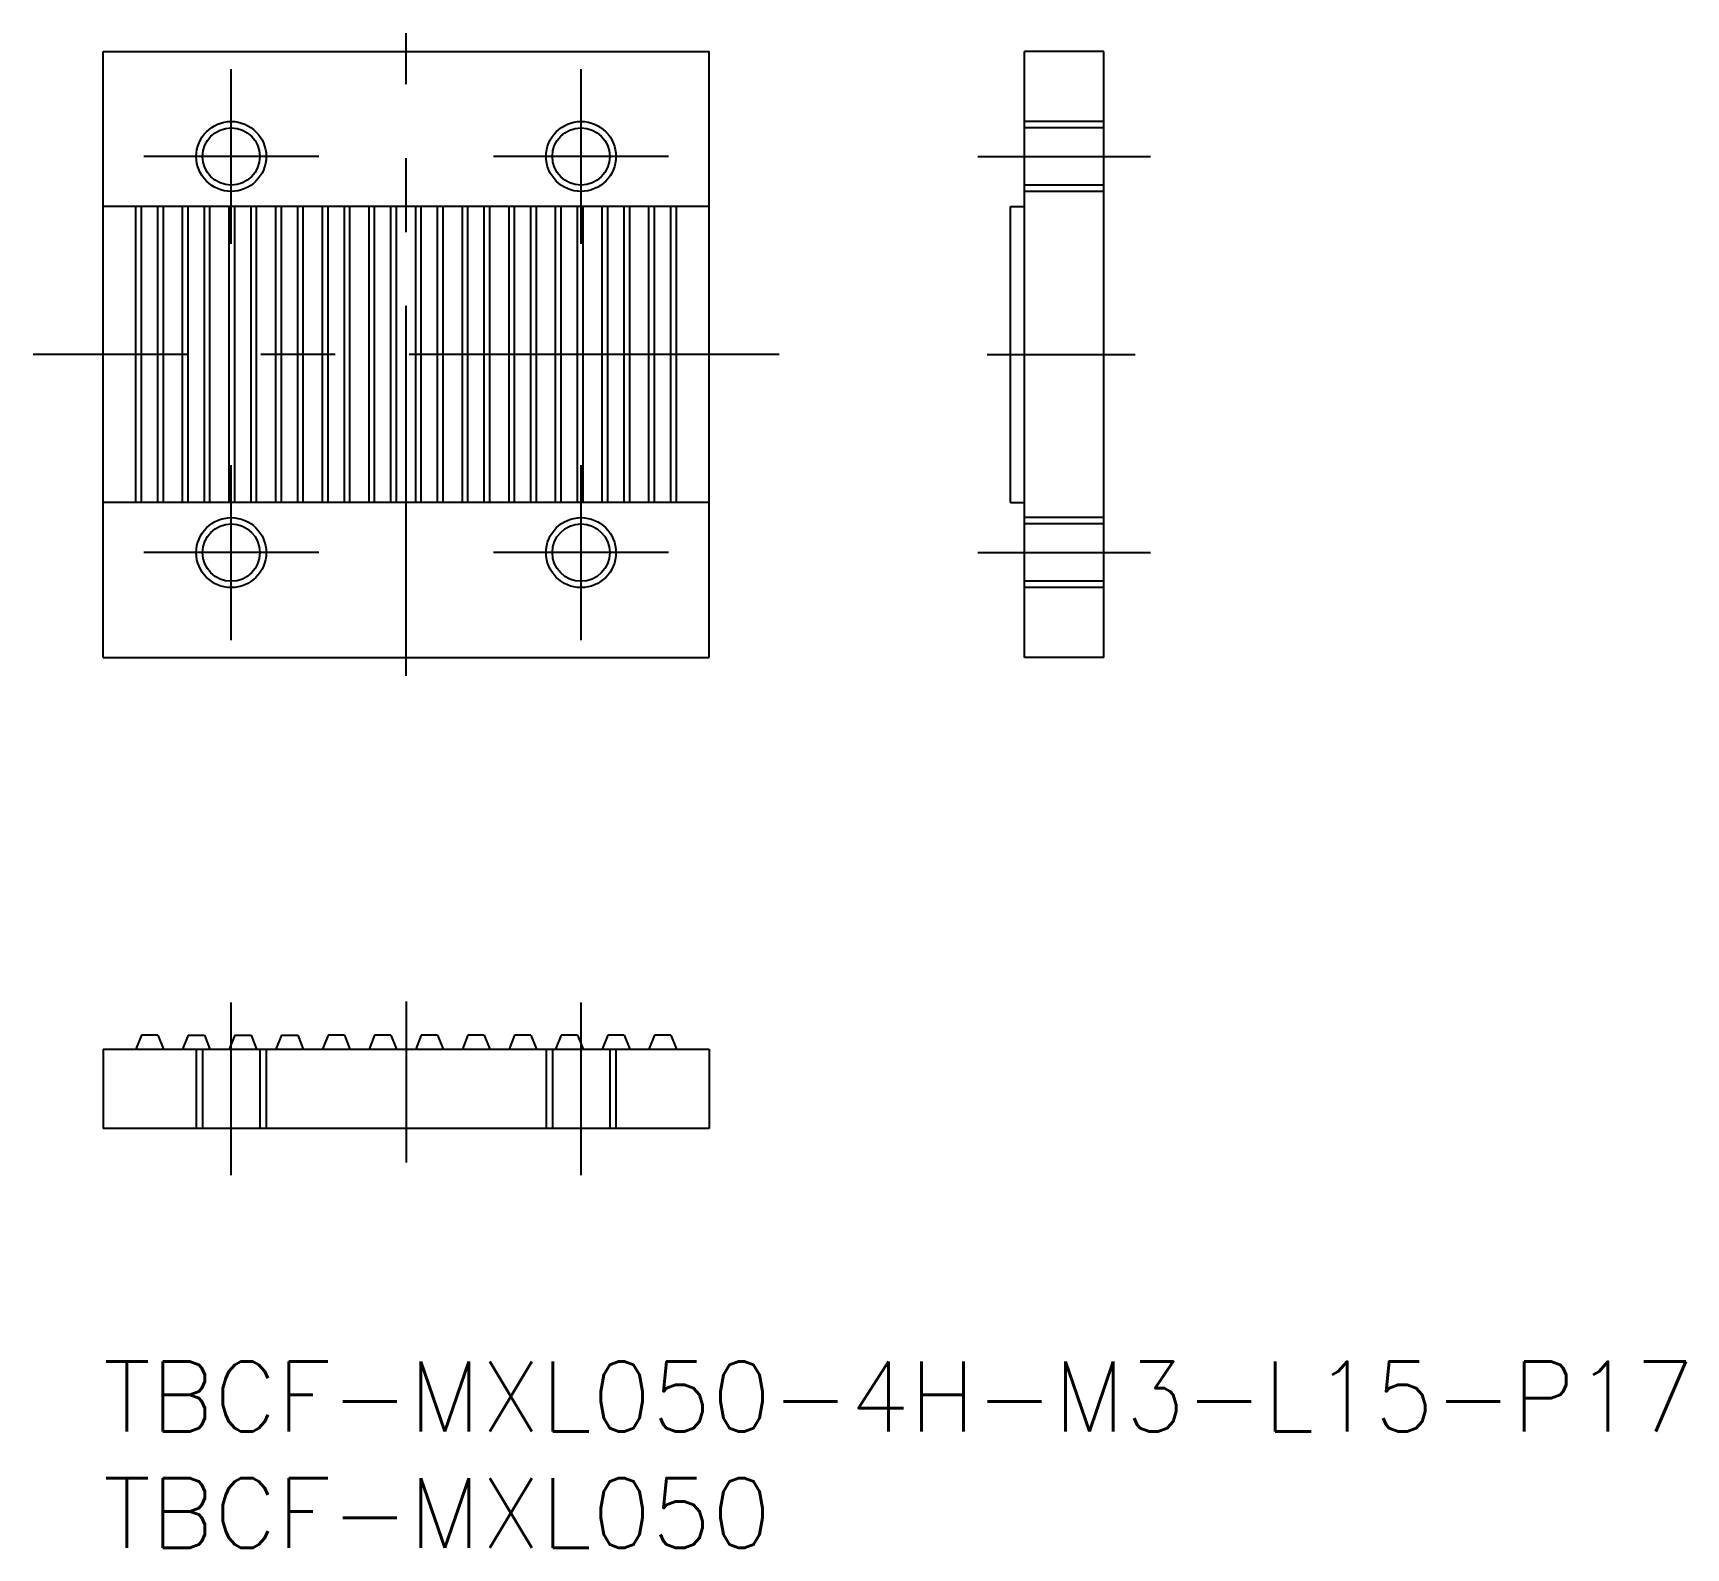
# Model space of a CAD drawing. Extents: x -3 to 67.9, y -8 to 57.
import ezdxf

# ---------------------------------------------------------------- set-up
doc = ezdxf.new("R2010")
doc.units = 0
doc.header["$LTSCALE"] = 0.5
doc.linetypes.add('CENTER', pattern=[50.8, 31.75, -6.35, 6.35, -6.35])
doc.linetypes.add('DASHED', pattern=[19.05, 12.7, -6.35])
for name, color, linetype in [('MSM_CENTER', 1, 'CENTER'), ('MSM_CONTINUOUS', 7, 'CONTINUOUS'), ('MSM_DASHED', 4, 'DASHED'), ('MSM_NARROW', 5, 'CONTINUOUS'), ('MSM_PART_NUMBER', 7, 'CONTINUOUS')]:
    doc.layers.add(name, color=color, linetype=linetype)
doc.styles.get("Standard").update_dxf_attribs({"font": 'txt.shx', "height": 3, "bigfont": 'bigfont.shx'})

# ---------------------------------------------------------------- blocks, each defined once
blk = doc.blocks.new('*U8')
at = {"layer": 'MSM_PART_NUMBER'}
blk.add_text('TBCF-MXL050-4H-M3-L15-P17', height=3, dxfattribs=at).set_placement((0, -3))
blk = doc.blocks.new('*U9')
at = {"layer": 'MSM_PART_NUMBER'}
blk.add_text('TBCF-MXL050', height=3, dxfattribs=at).set_placement((0, -8))

msp = doc.modelspace()

# ---------------------------------------------------------------- linework, layer by layer
at = {"layer": 'MSM_CENTER'}
for p, q in [((13, 29.414), (13, 57.001)), ((5.5, 47.957), (5.5, 55.457)), ((20.5, 47.957), (20.5, 55.457)), ((9.25, 51.707), (1.75, 51.707)), ((24.25, 51.707), (16.75, 51.707)), ((37.522, 51.707), (44.922, 51.707)), ((29, 43.207), (-3, 43.207)), ((37.911, 43.207), (44.265, 43.207)), ((5.5, 30.957), (5.5, 38.457)), ((20.5, 30.957), (20.5, 38.457)), ((9.25, 34.707), (1.75, 34.707)), ((24.25, 34.707), (16.75, 34.707)), ((37.522, 34.707), (44.922, 34.707)), ((5.5, 8), (5.5, 15.4)), ((13, 15.452), (13, 8.544)), ((20.5, 8), (20.5, 15.4))]:
    msp.add_line(p, q, dxfattribs=at)
at = {"layer": 'MSM_CONTINUOUS'}
for p, q in [((0, 56.207), (26, 56.207)), ((0, 30.207), (0, 56.207)), ((26, 30.207), (26, 56.207)), ((39.522, 30.207), (39.522, 56.207)), ((42.922, 56.207), (39.522, 56.207)), ((42.922, 30.207), (42.922, 56.207)), ((26, 49.557), (0, 49.557)), ((1.412, 36.857), (1.412, 49.557)), ((1.65, 36.857), (1.65, 49.557)), ((2.35, 36.857), (2.35, 49.557)), ((2.588, 36.857), (2.588, 49.557)), ((3.412, 36.857), (3.412, 49.557)), ((3.65, 36.857), (3.65, 49.557)), ((4.35, 36.857), (4.35, 49.557)), ((4.588, 36.857), (4.588, 49.557)), ((5.412, 36.857), (5.412, 49.557)), ((5.65, 36.857), (5.65, 49.557)), ((6.35, 36.857), (6.35, 49.557)), ((6.588, 36.857), (6.588, 49.557)), ((7.412, 36.857), (7.412, 49.557)), ((7.65, 36.857), (7.65, 49.557)), ((8.35, 36.857), (8.35, 49.557)), ((8.588, 36.857), (8.588, 49.557)), ((9.412, 36.857), (9.412, 49.557)), ((9.65, 36.857), (9.65, 49.557)), ((10.35, 36.857), (10.35, 49.557)), ((10.588, 36.857), (10.588, 49.557)), ((11.412, 36.857), (11.412, 49.557)), ((11.65, 36.857), (11.65, 49.557)), ((12.35, 36.857), (12.35, 49.557)), ((12.588, 36.857), (12.588, 49.557)), ((13.412, 36.857), (13.412, 49.557)), ((13.65, 36.857), (13.65, 49.557)), ((14.35, 36.857), (14.35, 49.557)), ((14.588, 36.857), (14.588, 49.557)), ((15.412, 36.857), (15.412, 49.557)), ((15.65, 36.857), (15.65, 49.557)), ((16.35, 36.857), (16.35, 49.557)), ((16.588, 36.857), (16.588, 49.557)), ((17.412, 36.857), (17.412, 49.557)), ((17.65, 36.857), (17.65, 49.557)), ((18.35, 36.857), (18.35, 49.557)), ((18.588, 36.857), (18.588, 49.557)), ((19.412, 36.857), (19.412, 49.557)), ((19.65, 36.857), (19.65, 49.557)), ((20.35, 36.857), (20.35, 49.557)), ((20.588, 36.857), (20.588, 49.557)), ((21.412, 36.857), (21.412, 49.557)), ((21.65, 36.857), (21.65, 49.557)), ((22.35, 36.857), (22.35, 49.557)), ((22.588, 36.857), (22.588, 49.557)), ((23.412, 36.857), (23.412, 49.557)), ((23.65, 36.857), (23.65, 49.557)), ((24.35, 36.857), (24.35, 49.557)), ((24.588, 36.857), (24.588, 49.557)), ((38.922, 36.857), (38.922, 49.557)), ((38.922, 49.557), (39.522, 49.557)), ((26, 36.857), (0, 36.857)), ((38.922, 36.857), (39.522, 36.857)), ((0, 30.207), (26, 30.207)), ((42.922, 30.207), (39.522, 30.207)), ((1.65, 14), (1.412, 13.4)), ((2.35, 14), (1.65, 14)), ((2.35, 14), (2.588, 13.4)), ((3.65, 14), (3.412, 13.4)), ((3.65, 14), (4.35, 14)), ((4.35, 14), (4.588, 13.4)), ((5.65, 14), (5.412, 13.4)), ((5.65, 14), (6.35, 14)), ((6.35, 14), (6.588, 13.4)), ((7.65, 14), (7.412, 13.4)), ((7.65, 14), (8.35, 14)), ((8.35, 14), (8.588, 13.4)), ((9.65, 14), (9.412, 13.4)), ((10.35, 14), (9.65, 14)), ((10.35, 14), (10.588, 13.4)), ((11.65, 14), (11.412, 13.4)), ((12.35, 14), (11.65, 14)), ((12.35, 14), (12.588, 13.4)), ((13.65, 14), (13.412, 13.4)), ((14.35, 14), (13.65, 14)), ((14.35, 14), (14.588, 13.4)), ((15.65, 14), (15.412, 13.4)), ((16.35, 14), (15.65, 14)), ((16.35, 14), (16.588, 13.4)), ((17.65, 14), (17.412, 13.4)), ((18.35, 14), (17.65, 14)), ((18.35, 14), (18.588, 13.4)), ((19.65, 14), (19.412, 13.4)), ((20.35, 14), (19.65, 14)), ((20.35, 14), (20.588, 13.4)), ((21.65, 14), (21.412, 13.4)), ((22.35, 14), (21.65, 14)), ((22.35, 14), (22.588, 13.4)), ((23.65, 14), (23.412, 13.4)), ((24.35, 14), (23.65, 14)), ((24.35, 14), (24.588, 13.4)), ((0, 13.4), (0, 10)), ((0, 13.4), (26, 13.4)), ((26, 13.4), (26, 10)), ((26, 10), (0, 10))]:
    msp.add_line(p, q, dxfattribs=at)
for centre in [(5.5, 51.707), (20.5, 51.707), (5.5, 34.707), (20.5, 34.707)]:
    msp.add_circle(centre, 1.229, dxfattribs=at)
at = {"layer": 'MSM_DASHED'}
for p, q in [((42.922, 53.207), (39.522, 53.207)), ((42.922, 52.937), (39.522, 52.937)), ((42.922, 50.478), (39.522, 50.478)), ((42.922, 50.207), (39.522, 50.207)), ((42.922, 36.207), (39.522, 36.207)), ((42.922, 35.937), (39.522, 35.937)), ((42.922, 33.478), (39.522, 33.478)), ((42.922, 33.207), (39.522, 33.207)), ((4, 13.4), (4, 10)), ((4.271, 13.4), (4.271, 10)), ((6.729, 13.4), (6.729, 10)), ((7, 13.4), (7, 10)), ((19, 13.4), (19, 10)), ((19.271, 13.4), (19.271, 10)), ((21.729, 13.4), (21.729, 10)), ((22, 13.4), (22, 10))]:
    msp.add_line(p, q, dxfattribs=at)
at = {"layer": 'MSM_NARROW'}
for centre in [(5.5, 51.707), (20.5, 51.707), (5.5, 34.707), (20.5, 34.707)]:
    msp.add_circle(centre, 1.5, dxfattribs=at)

# ---------------------------------------------------------------- block references
at = {"layer": 'MSM_CONTINUOUS'}
for name in ['*U8', '*U9']:
    msp.add_blockref(name, (0, 0), dxfattribs=at)

doc.saveas('drawing.dxf')
